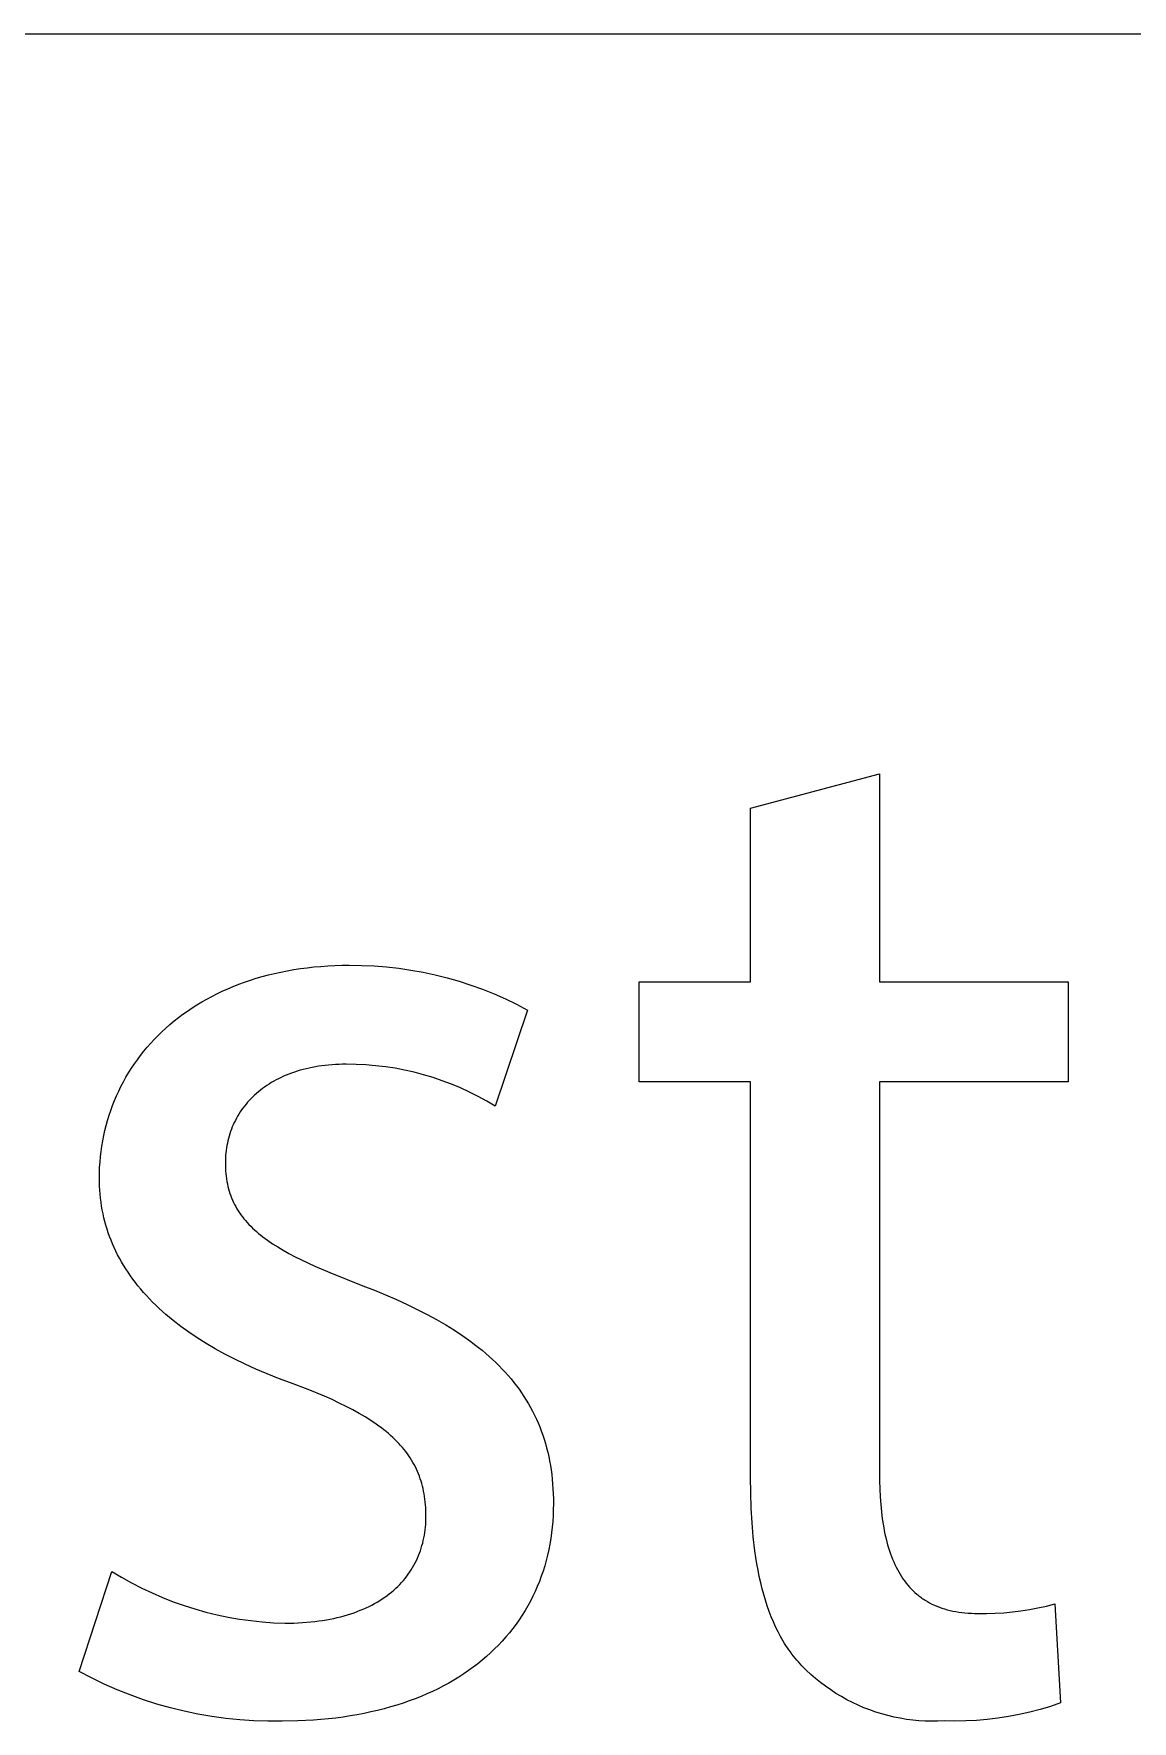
# Model space of a CAD drawing. Header units: millimetres. Extents: x 0 to 4030, y -54 to 2762.
# Drawn here: x 3224.49 to 3254.1, y 13.53 to 59.04 of the extents above; entities that cross this region are included whole.
import ezdxf

# ---------------------------------------------------------------- set-up
doc = ezdxf.new("R2010")
doc.units = ezdxf.units.MM
doc.header["$MEASUREMENT"] = 0
doc.layers.add('Domyślny', color=7, linetype='Continuous', true_color=0x000000)

msp = doc.modelspace()

# ---------------------------------------------------------------- linework, layer by layer
at = {"layer": 'Domyślny', "color": 18, "lineweight": 15, "true_color": 0x000000}
for p, q in [((2507.178, 59.041), (4026.415, 59.041)), ((3243.814, 38.155), (3247.29, 39.081)), ((3247.29, 39.081), (3247.29, 33.471)), ((3243.814, 33.471), (3243.814, 38.155)), ((3230.815, 33.66), (3230.983, 33.7)), ((3230.983, 33.7), (3231.153, 33.738)), ((3231.153, 33.738), (3231.326, 33.772)), ((3231.326, 33.772), (3231.501, 33.803)), ((3231.501, 33.803), (3231.679, 33.83)), ((3231.679, 33.83), (3231.86, 33.854)), ((3231.86, 33.854), (3232.043, 33.874)), ((3232.043, 33.874), (3232.229, 33.891)), ((3232.229, 33.891), (3232.417, 33.904)), ((3232.417, 33.904), (3232.608, 33.913)), ((3232.608, 33.913), (3232.801, 33.919)), ((3232.801, 33.919), (3232.997, 33.921)), ((3232.997, 33.921), (3233.331, 33.917)), ((3233.331, 33.917), (3233.664, 33.903)), ((3233.664, 33.903), (3233.997, 33.877)), ((3233.997, 33.877), (3234.329, 33.84)), ((3234.329, 33.84), (3234.659, 33.792)), ((3234.659, 33.792), (3234.988, 33.732)), ((3234.988, 33.732), (3235.314, 33.662)), ((3229.573, 33.221), (3229.719, 33.286)), ((3229.719, 33.286), (3229.867, 33.349)), ((3229.867, 33.349), (3230.018, 33.408)), ((3230.018, 33.408), (3230.172, 33.465)), ((3230.172, 33.465), (3230.329, 33.518)), ((3230.329, 33.518), (3230.488, 33.569)), ((3230.488, 33.569), (3230.65, 33.616)), ((3230.65, 33.616), (3230.815, 33.66)), ((3235.314, 33.662), (3235.638, 33.58)), ((3235.638, 33.58), (3235.958, 33.488)), ((3235.958, 33.488), (3236.276, 33.385)), ((3236.276, 33.385), (3236.59, 33.271)), ((3236.59, 33.271), (3236.9, 33.147)), ((3240.808, 30.774), (3240.808, 33.471)), ((3240.808, 33.471), (3243.814, 33.471)), ((3247.29, 33.471), (3252.376, 33.471)), ((3252.376, 33.471), (3252.376, 30.774)), ((3228.634, 32.686), (3228.76, 32.77)), ((3228.76, 32.77), (3228.888, 32.852)), ((3228.888, 32.852), (3229.019, 32.931)), ((3229.019, 32.931), (3229.153, 33.008)), ((3229.153, 33.008), (3229.29, 33.082)), ((3229.29, 33.082), (3229.43, 33.153)), ((3229.43, 33.153), (3229.573, 33.221)), ((3236.9, 33.147), (3237.205, 33.013)), ((3237.205, 33.013), (3237.506, 32.868)), ((3237.506, 32.868), (3237.801, 32.713)), ((3228.053, 32.226), (3228.163, 32.323)), ((3228.163, 32.323), (3228.277, 32.417)), ((3228.277, 32.417), (3228.393, 32.509)), ((3228.393, 32.509), (3228.512, 32.599)), ((3228.512, 32.599), (3228.634, 32.686)), ((3237.801, 32.713), (3236.929, 30.123)), ((3227.643, 31.817), (3227.741, 31.923)), ((3227.741, 31.923), (3227.842, 32.026)), ((3227.842, 32.026), (3227.946, 32.127)), ((3227.946, 32.127), (3228.053, 32.226)), ((3227.284, 31.374), (3227.369, 31.488)), ((3227.369, 31.488), (3227.457, 31.6)), ((3227.457, 31.6), (3227.549, 31.709)), ((3227.549, 31.709), (3227.643, 31.817)), ((3226.976, 30.901), (3227.048, 31.022)), ((3227.048, 31.022), (3227.123, 31.141)), ((3227.123, 31.141), (3227.202, 31.259)), ((3227.202, 31.259), (3227.284, 31.374)), ((3231.297, 30.956), (3231.226, 30.926)), ((3231.369, 30.985), (3231.297, 30.956)), ((3231.443, 31.012), (3231.369, 30.985)), ((3231.518, 31.039), (3231.443, 31.012)), ((3231.594, 31.063), (3231.518, 31.039)), ((3231.673, 31.087), (3231.594, 31.063)), ((3231.752, 31.109), (3231.673, 31.087)), ((3231.833, 31.129), (3231.752, 31.109)), ((3231.915, 31.148), (3231.833, 31.129)), ((3231.999, 31.165), (3231.915, 31.148)), ((3232.085, 31.181), (3231.999, 31.165)), ((3232.171, 31.195), (3232.085, 31.181)), ((3232.259, 31.208), (3232.171, 31.195)), ((3232.349, 31.219), (3232.259, 31.208)), ((3232.44, 31.228), (3232.349, 31.219)), ((3232.533, 31.236), (3232.44, 31.228)), ((3232.626, 31.242), (3232.533, 31.236)), ((3232.722, 31.247), (3232.626, 31.242)), ((3232.818, 31.249), (3232.722, 31.247)), ((3232.916, 31.25), (3232.818, 31.249)), ((3233.18, 31.246), (3232.916, 31.25)), ((3233.444, 31.234), (3233.18, 31.246)), ((3233.707, 31.212), (3233.444, 31.234)), ((3233.969, 31.181), (3233.707, 31.212)), ((3234.23, 31.141), (3233.969, 31.181)), ((3234.489, 31.091), (3234.23, 31.141)), ((3234.746, 31.033), (3234.489, 31.091)), ((3235.001, 30.966), (3234.746, 31.033)), ((3235.254, 30.891), (3235.001, 30.966)), ((3226.722, 30.399), (3226.78, 30.527)), ((3226.78, 30.527), (3226.842, 30.653)), ((3226.842, 30.653), (3226.908, 30.778)), ((3226.908, 30.778), (3226.976, 30.901)), ((3230.548, 30.51), (3230.496, 30.465)), ((3230.602, 30.553), (3230.548, 30.51)), ((3230.658, 30.596), (3230.602, 30.553)), ((3230.715, 30.637), (3230.658, 30.596)), ((3230.774, 30.678), (3230.715, 30.637)), ((3230.834, 30.717), (3230.774, 30.678)), ((3230.895, 30.755), (3230.834, 30.717)), ((3230.959, 30.791), (3230.895, 30.755)), ((3231.023, 30.827), (3230.959, 30.791)), ((3231.089, 30.861), (3231.023, 30.827)), ((3231.157, 30.894), (3231.089, 30.861)), ((3231.226, 30.926), (3231.157, 30.894)), ((3235.504, 30.806), (3235.254, 30.891)), ((3235.751, 30.713), (3235.504, 30.806)), ((3235.995, 30.612), (3235.751, 30.713)), ((3236.234, 30.502), (3235.995, 30.612)), ((3236.47, 30.383), (3236.234, 30.502)), ((3243.814, 30.774), (3240.808, 30.774)), ((3243.814, 20.118), (3243.814, 30.774)), ((3252.376, 30.774), (3247.29, 30.774)), ((3247.29, 30.774), (3247.29, 20.238)), ((3226.566, 30.007), (3226.615, 30.139)), ((3226.615, 30.139), (3226.667, 30.27)), ((3226.667, 30.27), (3226.722, 30.399)), ((3230.131, 30.07), (3230.093, 30.017)), ((3230.171, 30.123), (3230.131, 30.07)), ((3230.213, 30.175), (3230.171, 30.123)), ((3230.256, 30.226), (3230.213, 30.175)), ((3230.301, 30.275), (3230.256, 30.226)), ((3230.347, 30.324), (3230.301, 30.275)), ((3230.395, 30.372), (3230.347, 30.324)), ((3230.445, 30.419), (3230.395, 30.372)), ((3230.496, 30.465), (3230.445, 30.419)), ((3236.702, 30.257), (3236.47, 30.383)), ((3236.929, 30.123), (3236.702, 30.257)), ((3226.408, 29.464), (3226.442, 29.602)), ((3226.442, 29.602), (3226.48, 29.738)), ((3226.48, 29.738), (3226.522, 29.873)), ((3226.522, 29.873), (3226.566, 30.007)), ((3229.868, 29.619), (3229.843, 29.56)), ((3229.896, 29.679), (3229.868, 29.619)), ((3229.925, 29.737), (3229.896, 29.679)), ((3229.955, 29.794), (3229.925, 29.737)), ((3229.987, 29.851), (3229.955, 29.794)), ((3230.021, 29.907), (3229.987, 29.851)), ((3230.056, 29.963), (3230.021, 29.907)), ((3230.093, 30.017), (3230.056, 29.963)), ((3226.326, 29.044), (3226.35, 29.185)), ((3226.35, 29.185), (3226.377, 29.325)), ((3226.377, 29.325), (3226.408, 29.464)), ((3229.723, 29.187), (3229.709, 29.123)), ((3229.739, 29.251), (3229.723, 29.187)), ((3229.756, 29.314), (3229.739, 29.251)), ((3229.776, 29.376), (3229.756, 29.314)), ((3229.796, 29.438), (3229.776, 29.376)), ((3229.819, 29.499), (3229.796, 29.438)), ((3229.843, 29.56), (3229.819, 29.499)), ((3226.276, 28.615), (3226.289, 28.759)), ((3226.289, 28.759), (3226.306, 28.902)), ((3226.306, 28.902), (3226.326, 29.044)), ((3229.659, 28.728), (3229.656, 28.661)), ((3229.663, 28.795), (3229.659, 28.728)), ((3229.669, 28.861), (3229.663, 28.795)), ((3229.676, 28.928), (3229.669, 28.861)), ((3229.685, 28.993), (3229.676, 28.928)), ((3229.696, 29.058), (3229.685, 28.993)), ((3229.709, 29.123), (3229.696, 29.058)), ((3226.26, 28.177), (3226.262, 28.324)), ((3226.262, 28.324), (3226.267, 28.469)), ((3226.267, 28.469), (3226.276, 28.615)), ((3229.656, 28.661), (3229.655, 28.593)), ((3229.655, 28.593), (3229.656, 28.517)), ((3229.656, 28.517), (3229.659, 28.443)), ((3229.659, 28.443), (3229.663, 28.37)), ((3229.663, 28.37), (3229.669, 28.299)), ((3229.669, 28.299), (3229.676, 28.228)), ((3229.676, 28.228), (3229.686, 28.159)), ((3226.261, 28.068), (3226.26, 28.177)), ((3226.265, 27.959), (3226.261, 28.068)), ((3226.271, 27.851), (3226.265, 27.959)), ((3226.279, 27.744), (3226.271, 27.851)), ((3229.686, 28.159), (3229.697, 28.091)), ((3229.697, 28.091), (3229.71, 28.024)), ((3229.71, 28.024), (3229.724, 27.958)), ((3229.724, 27.958), (3229.741, 27.893)), ((3229.741, 27.893), (3229.759, 27.829)), ((3229.759, 27.829), (3229.778, 27.767)), ((3229.778, 27.767), (3229.8, 27.705)), ((3226.29, 27.637), (3226.279, 27.744)), ((3226.304, 27.531), (3226.29, 27.637)), ((3226.32, 27.425), (3226.304, 27.531)), ((3226.338, 27.32), (3226.32, 27.425)), ((3226.359, 27.216), (3226.338, 27.32)), ((3229.8, 27.705), (3229.823, 27.644)), ((3229.823, 27.644), (3229.848, 27.584)), ((3229.848, 27.584), (3229.875, 27.526)), ((3229.875, 27.526), (3229.904, 27.468)), ((3229.904, 27.468), (3229.934, 27.411)), ((3229.934, 27.411), (3229.967, 27.354)), ((3229.967, 27.354), (3230.001, 27.299)), ((3226.382, 27.113), (3226.359, 27.216)), ((3226.408, 27.01), (3226.382, 27.113)), ((3226.436, 26.907), (3226.408, 27.01)), ((3226.467, 26.806), (3226.436, 26.907)), ((3230.001, 27.299), (3230.036, 27.244)), ((3230.036, 27.244), (3230.074, 27.191)), ((3230.074, 27.191), (3230.114, 27.137)), ((3230.114, 27.137), (3230.155, 27.085)), ((3230.155, 27.085), (3230.198, 27.033)), ((3230.198, 27.033), (3230.243, 26.982)), ((3230.243, 26.982), (3230.29, 26.932)), ((3230.29, 26.932), (3230.338, 26.882)), ((3230.338, 26.882), (3230.389, 26.833)), ((3226.5, 26.705), (3226.467, 26.806)), ((3226.536, 26.605), (3226.5, 26.705)), ((3226.574, 26.505), (3226.536, 26.605)), ((3226.615, 26.406), (3226.574, 26.505)), ((3226.658, 26.308), (3226.615, 26.406)), ((3230.389, 26.833), (3230.441, 26.784)), ((3230.441, 26.784), (3230.495, 26.736)), ((3230.495, 26.736), (3230.551, 26.689)), ((3230.551, 26.689), (3230.609, 26.642)), ((3230.609, 26.642), (3230.669, 26.595)), ((3230.669, 26.595), (3230.73, 26.549)), ((3230.73, 26.549), (3230.794, 26.503)), ((3230.794, 26.503), (3230.926, 26.412)), ((3230.926, 26.412), (3231.067, 26.323)), ((3226.704, 26.211), (3226.658, 26.308)), ((3226.752, 26.114), (3226.704, 26.211)), ((3226.803, 26.018), (3226.752, 26.114)), ((3226.856, 25.923), (3226.803, 26.018)), ((3231.067, 26.323), (3231.215, 26.235)), ((3231.215, 26.235), (3231.37, 26.148)), ((3231.37, 26.148), (3231.534, 26.061)), ((3231.534, 26.061), (3231.705, 25.975)), ((3231.705, 25.975), (3232.071, 25.803)), ((3226.912, 25.828), (3226.856, 25.923)), ((3226.97, 25.734), (3226.912, 25.828)), ((3227.031, 25.641), (3226.97, 25.734)), ((3227.094, 25.549), (3227.031, 25.641)), ((3227.16, 25.457), (3227.094, 25.549)), ((3232.071, 25.803), (3232.468, 25.631)), ((3232.468, 25.631), (3233.359, 25.278)), ((3227.229, 25.367), (3227.16, 25.457)), ((3227.3, 25.277), (3227.229, 25.367)), ((3227.373, 25.187), (3227.3, 25.277)), ((3227.449, 25.099), (3227.373, 25.187)), ((3227.528, 25.011), (3227.449, 25.099)), ((3233.359, 25.278), (3233.673, 25.156)), ((3233.673, 25.156), (3233.977, 25.031)), ((3233.977, 25.031), (3234.271, 24.904)), ((3227.609, 24.924), (3227.528, 25.011)), ((3227.693, 24.838), (3227.609, 24.924)), ((3227.779, 24.753), (3227.693, 24.838)), ((3227.868, 24.668), (3227.779, 24.753)), ((3227.959, 24.585), (3227.868, 24.668)), ((3228.053, 24.502), (3227.959, 24.585)), ((3234.271, 24.904), (3234.555, 24.774)), ((3234.555, 24.774), (3234.83, 24.641)), ((3234.83, 24.641), (3235.094, 24.505)), ((3228.15, 24.42), (3228.053, 24.502)), ((3228.249, 24.339), (3228.15, 24.42)), ((3228.455, 24.179), (3228.249, 24.339)), ((3228.672, 24.023), (3228.455, 24.179)), ((3235.094, 24.505), (3235.35, 24.366)), ((3235.35, 24.366), (3235.595, 24.224)), ((3235.595, 24.224), (3235.83, 24.077)), ((3228.899, 23.87), (3228.672, 24.023)), ((3229.136, 23.721), (3228.899, 23.87)), ((3229.384, 23.575), (3229.136, 23.721)), ((3235.83, 24.077), (3236.056, 23.927)), ((3236.056, 23.927), (3236.272, 23.774)), ((3236.272, 23.774), (3236.376, 23.695)), ((3236.376, 23.695), (3236.478, 23.616)), ((3229.642, 23.433), (3229.384, 23.575)), ((3229.911, 23.295), (3229.642, 23.433)), ((3230.19, 23.16), (3229.911, 23.295)), ((3236.478, 23.616), (3236.577, 23.536)), ((3236.577, 23.536), (3236.674, 23.454)), ((3236.674, 23.454), (3236.768, 23.372)), ((3236.768, 23.372), (3236.86, 23.288)), ((3236.86, 23.288), (3236.949, 23.204)), ((3230.48, 23.03), (3230.19, 23.16)), ((3230.78, 22.903), (3230.48, 23.03)), ((3231.091, 22.78), (3230.78, 22.903)), ((3231.413, 22.661), (3231.091, 22.78)), ((3236.949, 23.204), (3237.036, 23.118)), ((3237.036, 23.118), (3237.121, 23.031)), ((3237.121, 23.031), (3237.203, 22.943)), ((3237.203, 22.943), (3237.282, 22.853)), ((3237.282, 22.853), (3237.359, 22.763)), ((3237.359, 22.763), (3237.433, 22.671)), ((3231.888, 22.48), (3231.413, 22.661)), ((3232.325, 22.298), (3231.888, 22.48)), ((3237.433, 22.671), (3237.505, 22.578)), ((3237.505, 22.578), (3237.575, 22.484)), ((3237.575, 22.484), (3237.642, 22.389)), ((3237.642, 22.389), (3237.706, 22.292)), ((3232.531, 22.207), (3232.325, 22.298)), ((3232.727, 22.115), (3232.531, 22.207)), ((3232.914, 22.022), (3232.727, 22.115)), ((3233.093, 21.929), (3232.914, 22.022)), ((3233.264, 21.835), (3233.093, 21.929)), ((3237.706, 22.292), (3237.768, 22.194)), ((3237.768, 22.194), (3237.828, 22.094)), ((3237.828, 22.094), (3237.885, 21.994)), ((3237.885, 21.994), (3237.939, 21.892)), ((3237.939, 21.892), (3237.991, 21.788)), ((3233.425, 21.739), (3233.264, 21.835)), ((3233.579, 21.642), (3233.425, 21.739)), ((3233.724, 21.544), (3233.579, 21.642)), ((3233.794, 21.494), (3233.724, 21.544)), ((3233.861, 21.444), (3233.794, 21.494)), ((3233.927, 21.394), (3233.861, 21.444)), ((3233.99, 21.343), (3233.927, 21.394)), ((3237.991, 21.788), (3238.04, 21.683)), ((3238.04, 21.683), (3238.087, 21.577)), ((3238.087, 21.577), (3238.132, 21.469)), ((3238.132, 21.469), (3238.174, 21.36)), ((3234.052, 21.291), (3233.99, 21.343)), ((3234.112, 21.24), (3234.052, 21.291)), ((3234.169, 21.187), (3234.112, 21.24)), ((3234.225, 21.134), (3234.169, 21.187)), ((3234.279, 21.081), (3234.225, 21.134)), ((3234.33, 21.027), (3234.279, 21.081)), ((3234.38, 20.972), (3234.33, 21.027)), ((3234.429, 20.917), (3234.38, 20.972)), ((3238.174, 21.36), (3238.213, 21.249)), ((3238.213, 21.249), (3238.25, 21.137)), ((3238.25, 21.137), (3238.284, 21.023)), ((3238.284, 21.023), (3238.316, 20.908)), ((3234.475, 20.861), (3234.429, 20.917)), ((3234.519, 20.805), (3234.475, 20.861)), ((3234.562, 20.748), (3234.519, 20.805)), ((3234.602, 20.69), (3234.562, 20.748)), ((3234.641, 20.632), (3234.602, 20.69)), ((3234.678, 20.573), (3234.641, 20.632)), ((3234.713, 20.513), (3234.678, 20.573)), ((3234.747, 20.453), (3234.713, 20.513)), ((3238.316, 20.908), (3238.345, 20.791)), ((3238.345, 20.791), (3238.372, 20.673)), ((3238.372, 20.673), (3238.396, 20.553)), ((3238.396, 20.553), (3238.418, 20.432)), ((3234.779, 20.392), (3234.747, 20.453)), ((3234.808, 20.33), (3234.779, 20.392)), ((3234.837, 20.267), (3234.808, 20.33)), ((3234.863, 20.204), (3234.837, 20.267)), ((3234.888, 20.139), (3234.863, 20.204)), ((3234.911, 20.074), (3234.888, 20.139)), ((3234.932, 20.008), (3234.911, 20.074)), ((3238.418, 20.432), (3238.437, 20.309)), ((3238.437, 20.309), (3238.453, 20.184)), ((3238.453, 20.184), (3238.467, 20.057)), ((3238.467, 20.057), (3238.479, 19.929)), ((3243.818, 19.694), (3243.814, 20.118)), ((3247.29, 20.238), (3247.292, 20.015)), ((3234.952, 19.941), (3234.932, 20.008)), ((3234.97, 19.873), (3234.952, 19.941)), ((3234.987, 19.805), (3234.97, 19.873)), ((3235.001, 19.735), (3234.987, 19.805)), ((3235.015, 19.665), (3235.001, 19.735)), ((3235.026, 19.593), (3235.015, 19.665)), ((3235.036, 19.521), (3235.026, 19.593)), ((3238.479, 19.929), (3238.488, 19.799)), ((3238.488, 19.799), (3238.494, 19.668)), ((3238.494, 19.668), (3238.498, 19.535)), ((3243.832, 19.283), (3243.818, 19.694)), ((3247.292, 20.015), (3247.298, 19.798)), ((3247.298, 19.798), (3247.309, 19.587)), ((3247.309, 19.587), (3247.324, 19.382)), ((3235.045, 19.447), (3235.036, 19.521)), ((3235.052, 19.373), (3235.045, 19.447)), ((3235.057, 19.297), (3235.052, 19.373)), ((3235.061, 19.22), (3235.057, 19.297)), ((3235.063, 19.143), (3235.061, 19.22)), ((3235.064, 19.064), (3235.063, 19.143)), ((3238.497, 19.239), (3238.491, 19.081)), ((3238.499, 19.4), (3238.497, 19.239)), ((3238.498, 19.535), (3238.499, 19.4)), ((3243.855, 18.886), (3243.832, 19.283)), ((3247.324, 19.382), (3247.343, 19.183)), ((3247.343, 19.183), (3247.367, 18.991)), ((3235.032, 18.621), (3235.041, 18.693)), ((3235.041, 18.693), (3235.049, 18.766)), ((3235.049, 18.766), (3235.056, 18.84)), ((3235.056, 18.84), (3235.06, 18.914)), ((3235.06, 18.914), (3235.063, 18.989)), ((3235.063, 18.989), (3235.064, 19.064)), ((3238.468, 18.768), (3238.451, 18.614)), ((3238.482, 18.923), (3238.468, 18.768)), ((3238.491, 19.081), (3238.482, 18.923)), ((3243.888, 18.502), (3243.855, 18.886)), ((3247.367, 18.991), (3247.396, 18.805)), ((3247.396, 18.805), (3247.429, 18.626)), ((3234.935, 18.2), (3234.956, 18.268)), ((3234.956, 18.268), (3234.975, 18.337)), ((3234.975, 18.337), (3234.992, 18.407)), ((3234.992, 18.407), (3235.007, 18.478)), ((3235.007, 18.478), (3235.02, 18.549)), ((3235.02, 18.549), (3235.032, 18.621)), ((3238.404, 18.31), (3238.375, 18.161)), ((3238.429, 18.461), (3238.404, 18.31)), ((3238.451, 18.614), (3238.429, 18.461)), ((3243.932, 18.132), (3243.888, 18.502)), ((3247.429, 18.626), (3247.448, 18.539)), ((3247.448, 18.539), (3247.468, 18.453)), ((3247.468, 18.453), (3247.489, 18.369)), ((3247.489, 18.369), (3247.511, 18.287)), ((3247.511, 18.287), (3247.535, 18.207)), ((3247.535, 18.207), (3247.56, 18.128)), ((3234.74, 17.743), (3234.773, 17.806)), ((3234.773, 17.806), (3234.805, 17.869)), ((3234.805, 17.869), (3234.834, 17.934)), ((3234.834, 17.934), (3234.862, 17.999)), ((3234.862, 17.999), (3234.888, 18.065)), ((3234.888, 18.065), (3234.913, 18.132)), ((3234.913, 18.132), (3234.935, 18.2)), ((3238.306, 17.868), (3238.265, 17.725)), ((3238.342, 18.014), (3238.306, 17.868)), ((3238.375, 18.161), (3238.342, 18.014)), ((3243.957, 17.952), (3243.932, 18.132)), ((3243.986, 17.776), (3243.957, 17.952)), ((3244.017, 17.603), (3243.986, 17.776)), ((3247.56, 18.128), (3247.586, 18.051)), ((3247.586, 18.051), (3247.614, 17.975)), ((3247.614, 17.975), (3247.643, 17.901)), ((3247.643, 17.901), (3247.673, 17.829)), ((3247.673, 17.829), (3247.705, 17.759)), ((3247.705, 17.759), (3247.738, 17.69)), ((3225.71, 14.877), (3226.595, 17.574)), ((3226.595, 17.574), (3226.859, 17.415)), ((3226.859, 17.415), (3227.128, 17.265)), ((3234.406, 17.276), (3234.454, 17.33)), ((3234.454, 17.33), (3234.5, 17.386)), ((3234.5, 17.386), (3234.545, 17.443)), ((3234.545, 17.443), (3234.588, 17.501)), ((3234.588, 17.501), (3234.628, 17.56)), ((3234.628, 17.56), (3234.667, 17.62)), ((3234.667, 17.62), (3234.704, 17.681)), ((3234.704, 17.681), (3234.74, 17.743)), ((3238.122, 17.304), (3238.066, 17.168)), ((3238.173, 17.443), (3238.122, 17.304)), ((3238.221, 17.583), (3238.173, 17.443)), ((3238.265, 17.725), (3238.221, 17.583)), ((3244.051, 17.434), (3244.017, 17.603)), ((3244.088, 17.268), (3244.051, 17.434)), ((3247.738, 17.69), (3247.772, 17.624)), ((3247.772, 17.624), (3247.808, 17.558)), ((3247.808, 17.558), (3247.845, 17.495)), ((3247.845, 17.495), (3247.884, 17.434)), ((3247.884, 17.434), (3247.924, 17.374)), ((3247.924, 17.374), (3247.965, 17.316)), ((3247.965, 17.316), (3248.008, 17.259)), ((3227.128, 17.265), (3227.403, 17.124)), ((3227.403, 17.124), (3227.681, 16.992)), ((3227.681, 16.992), (3227.964, 16.869)), ((3227.964, 16.869), (3228.251, 16.756)), ((3233.886, 16.832), (3233.951, 16.877)), ((3233.951, 16.877), (3234.015, 16.922)), ((3234.015, 16.922), (3234.076, 16.969)), ((3234.076, 16.969), (3234.136, 17.017)), ((3234.136, 17.017), (3234.194, 17.067)), ((3234.194, 17.067), (3234.249, 17.117)), ((3234.249, 17.117), (3234.303, 17.169)), ((3234.303, 17.169), (3234.355, 17.222)), ((3234.355, 17.222), (3234.406, 17.276)), ((3237.945, 16.902), (3237.879, 16.771)), ((3238.008, 17.034), (3237.945, 16.902)), ((3238.066, 17.168), (3238.008, 17.034)), ((3244.128, 17.106), (3244.088, 17.268)), ((3244.17, 16.948), (3244.128, 17.106)), ((3244.216, 16.794), (3244.17, 16.948)), ((3248.008, 17.259), (3248.053, 17.205)), ((3248.053, 17.205), (3248.098, 17.152)), ((3248.098, 17.152), (3248.146, 17.101)), ((3248.146, 17.101), (3248.195, 17.052)), ((3248.195, 17.052), (3248.245, 17.005)), ((3248.245, 17.005), (3248.297, 16.96)), ((3248.297, 16.96), (3248.324, 16.938)), ((3248.324, 16.938), (3248.351, 16.916)), ((3248.351, 16.916), (3248.378, 16.895)), ((3248.378, 16.895), (3248.406, 16.875)), ((3248.406, 16.875), (3248.434, 16.854)), ((3248.434, 16.854), (3248.463, 16.835)), ((3228.251, 16.756), (3228.542, 16.653)), ((3228.542, 16.653), (3228.836, 16.56)), ((3228.836, 16.56), (3229.133, 16.477)), ((3229.133, 16.477), (3229.432, 16.403)), ((3229.432, 16.403), (3229.734, 16.34)), ((3232.861, 16.377), (3232.952, 16.403)), ((3232.952, 16.403), (3233.04, 16.431)), ((3233.04, 16.431), (3233.127, 16.46)), ((3233.127, 16.46), (3233.212, 16.491)), ((3233.212, 16.491), (3233.294, 16.524)), ((3233.294, 16.524), (3233.375, 16.557)), ((3233.375, 16.557), (3233.454, 16.593)), ((3233.454, 16.593), (3233.531, 16.629)), ((3233.531, 16.629), (3233.606, 16.667)), ((3233.606, 16.667), (3233.679, 16.706)), ((3233.679, 16.706), (3233.75, 16.747)), ((3233.75, 16.747), (3233.819, 16.789)), ((3233.819, 16.789), (3233.886, 16.832)), ((3237.658, 16.393), (3237.578, 16.271)), ((3237.735, 16.517), (3237.658, 16.393)), ((3237.809, 16.643), (3237.735, 16.517)), ((3237.879, 16.771), (3237.809, 16.643)), ((3244.265, 16.643), (3244.216, 16.794)), ((3244.316, 16.496), (3244.265, 16.643)), ((3244.371, 16.352), (3244.316, 16.496)), ((3248.463, 16.835), (3248.491, 16.816)), ((3248.491, 16.816), (3248.521, 16.797)), ((3248.521, 16.797), (3248.581, 16.761)), ((3248.581, 16.761), (3248.642, 16.726)), ((3248.642, 16.726), (3248.705, 16.694)), ((3248.705, 16.694), (3248.77, 16.664)), ((3248.77, 16.664), (3248.836, 16.635)), ((3248.836, 16.635), (3248.904, 16.609)), ((3248.904, 16.609), (3248.974, 16.584)), ((3248.974, 16.584), (3249.046, 16.561)), ((3249.046, 16.561), (3249.119, 16.54)), ((3249.119, 16.54), (3249.194, 16.521)), ((3249.194, 16.521), (3249.27, 16.505)), ((3249.27, 16.505), (3249.349, 16.49)), ((3249.349, 16.49), (3249.429, 16.477)), ((3249.429, 16.477), (3249.511, 16.466)), ((3249.511, 16.466), (3249.594, 16.457)), ((3249.594, 16.457), (3249.68, 16.449)), ((3249.68, 16.449), (3249.767, 16.444)), ((3249.767, 16.444), (3249.856, 16.441)), ((3249.856, 16.441), (3249.947, 16.44)), ((3249.947, 16.44), (3250.179, 16.439)), ((3250.179, 16.439), (3250.411, 16.446)), ((3250.411, 16.446), (3250.643, 16.459)), ((3250.643, 16.459), (3250.874, 16.48)), ((3250.874, 16.48), (3251.105, 16.509)), ((3251.105, 16.509), (3251.334, 16.544)), ((3251.334, 16.544), (3251.562, 16.588)), ((3251.562, 16.588), (3251.789, 16.638)), ((3251.789, 16.638), (3252.014, 16.695)), ((3252.014, 16.695), (3252.175, 14.025)), ((3229.734, 16.34), (3230.038, 16.287)), ((3230.038, 16.287), (3230.343, 16.245)), ((3230.343, 16.245), (3230.65, 16.212)), ((3230.65, 16.212), (3230.957, 16.19)), ((3230.957, 16.19), (3231.266, 16.179)), ((3231.266, 16.179), (3231.504, 16.182)), ((3231.504, 16.182), (3231.735, 16.193)), ((3231.735, 16.193), (3231.958, 16.212)), ((3231.958, 16.212), (3232.066, 16.223)), ((3232.066, 16.223), (3232.172, 16.237)), ((3232.172, 16.237), (3232.277, 16.252)), ((3232.277, 16.252), (3232.379, 16.269)), ((3232.379, 16.269), (3232.48, 16.287)), ((3232.48, 16.287), (3232.578, 16.307)), ((3232.578, 16.307), (3232.674, 16.329)), ((3232.674, 16.329), (3232.769, 16.352)), ((3232.769, 16.352), (3232.861, 16.377)), ((3237.406, 16.034), (3237.315, 15.919)), ((3237.494, 16.152), (3237.406, 16.034)), ((3237.578, 16.271), (3237.494, 16.152)), ((3244.43, 16.213), (3244.371, 16.352)), ((3244.491, 16.077), (3244.43, 16.213)), ((3244.556, 15.945), (3244.491, 16.077)), ((3244.624, 15.817), (3244.556, 15.945)), ((3236.915, 15.482), (3236.806, 15.378)), ((3237.02, 15.587), (3236.915, 15.482)), ((3237.122, 15.696), (3237.02, 15.587)), ((3237.22, 15.806), (3237.122, 15.696)), ((3237.315, 15.919), (3237.22, 15.806)), ((3244.695, 15.693), (3244.624, 15.817)), ((3244.732, 15.632), (3244.695, 15.693)), ((3244.77, 15.572), (3244.732, 15.632)), ((3244.808, 15.514), (3244.77, 15.572)), ((3244.848, 15.456), (3244.808, 15.514)), ((3236.46, 15.083), (3236.337, 14.99)), ((3236.578, 15.179), (3236.46, 15.083)), ((3236.694, 15.277), (3236.578, 15.179)), ((3236.806, 15.378), (3236.694, 15.277)), ((3244.888, 15.4), (3244.848, 15.456)), ((3244.93, 15.344), (3244.888, 15.4)), ((3244.972, 15.289), (3244.93, 15.344)), ((3245.015, 15.236), (3244.972, 15.289)), ((3245.059, 15.183), (3245.015, 15.236)), ((3245.104, 15.131), (3245.059, 15.183)), ((3245.149, 15.081), (3245.104, 15.131)), ((3245.196, 15.031), (3245.149, 15.081)), ((3245.316, 14.911), (3245.196, 15.031)), ((3226.046, 14.7), (3225.71, 14.877)), ((3226.388, 14.535), (3226.046, 14.7)), ((3235.815, 14.642), (3235.676, 14.562)), ((3235.951, 14.725), (3235.815, 14.642)), ((3236.083, 14.811), (3235.951, 14.725)), ((3236.212, 14.899), (3236.083, 14.811)), ((3236.337, 14.99), (3236.212, 14.899)), ((3245.441, 14.795), (3245.316, 14.911)), ((3245.569, 14.684), (3245.441, 14.795)), ((3245.701, 14.577), (3245.569, 14.684)), ((3245.837, 14.475), (3245.701, 14.577)), ((3226.736, 14.382), (3226.388, 14.535)), ((3227.089, 14.241), (3226.736, 14.382)), ((3227.447, 14.113), (3227.089, 14.241)), ((3227.809, 13.997), (3227.447, 14.113)), ((3234.775, 14.14), (3234.614, 14.08)), ((3234.933, 14.203), (3234.775, 14.14)), ((3235.088, 14.269), (3234.933, 14.203)), ((3235.24, 14.338), (3235.088, 14.269)), ((3235.389, 14.41), (3235.24, 14.338)), ((3235.534, 14.485), (3235.389, 14.41)), ((3235.676, 14.562), (3235.534, 14.485)), ((3245.976, 14.377), (3245.837, 14.475)), ((3246.118, 14.284), (3245.976, 14.377)), ((3246.264, 14.196), (3246.118, 14.284)), ((3246.412, 14.114), (3246.264, 14.196)), ((3246.563, 14.036), (3246.412, 14.114)), ((3228.175, 13.894), (3227.809, 13.997)), ((3228.544, 13.803), (3228.175, 13.894)), ((3228.916, 13.726), (3228.544, 13.803)), ((3229.291, 13.661), (3228.916, 13.726)), ((3229.668, 13.609), (3229.291, 13.661)), ((3233.021, 13.675), (3232.829, 13.646)), ((3233.21, 13.707), (3233.021, 13.675)), ((3233.396, 13.743), (3233.21, 13.707)), ((3233.579, 13.782), (3233.396, 13.743)), ((3233.76, 13.824), (3233.579, 13.782)), ((3233.937, 13.869), (3233.76, 13.824)), ((3234.11, 13.917), (3233.937, 13.869)), ((3234.281, 13.968), (3234.11, 13.917)), ((3234.449, 14.022), (3234.281, 13.968)), ((3234.614, 14.08), (3234.449, 14.022)), ((3246.717, 13.964), (3246.563, 14.036)), ((3246.873, 13.897), (3246.717, 13.964)), ((3247.031, 13.836), (3246.873, 13.897)), ((3247.192, 13.78), (3247.031, 13.836)), ((3247.354, 13.729), (3247.192, 13.78)), ((3247.518, 13.684), (3247.354, 13.729)), ((3247.683, 13.645), (3247.518, 13.684)), ((3250.771, 13.658), (3250.484, 13.614)), ((3251.056, 13.712), (3250.771, 13.658)), ((3251.34, 13.776), (3251.056, 13.712)), ((3251.621, 13.849), (3251.34, 13.776)), ((3251.899, 13.932), (3251.621, 13.849)), ((3252.175, 14.025), (3251.899, 13.932)), ((3230.046, 13.571), (3229.668, 13.609)), ((3230.425, 13.546), (3230.046, 13.571)), ((3230.805, 13.534), (3230.425, 13.546)), ((3231.185, 13.535), (3230.805, 13.534)), ((3231.613, 13.542), (3231.185, 13.535)), ((3232.03, 13.563), (3231.613, 13.542)), ((3232.234, 13.579), (3232.03, 13.563)), ((3232.435, 13.598), (3232.234, 13.579)), ((3232.634, 13.62), (3232.435, 13.598)), ((3232.829, 13.646), (3232.634, 13.62)), ((3247.85, 13.612), (3247.683, 13.645)), ((3248.018, 13.584), (3247.85, 13.612)), ((3248.186, 13.563), (3248.018, 13.584)), ((3248.355, 13.547), (3248.186, 13.563)), ((3248.525, 13.537), (3248.355, 13.547)), ((3248.695, 13.532), (3248.525, 13.537)), ((3248.865, 13.534), (3248.695, 13.532)), ((3249.034, 13.542), (3248.865, 13.534)), ((3249.325, 13.536), (3249.034, 13.542)), ((3249.615, 13.541), (3249.325, 13.536)), ((3249.906, 13.555), (3249.615, 13.541)), ((3250.195, 13.58), (3249.906, 13.555)), ((3250.484, 13.614), (3250.195, 13.58))]:
    msp.add_line(p, q, dxfattribs=at)

doc.saveas('drawing.dxf')
